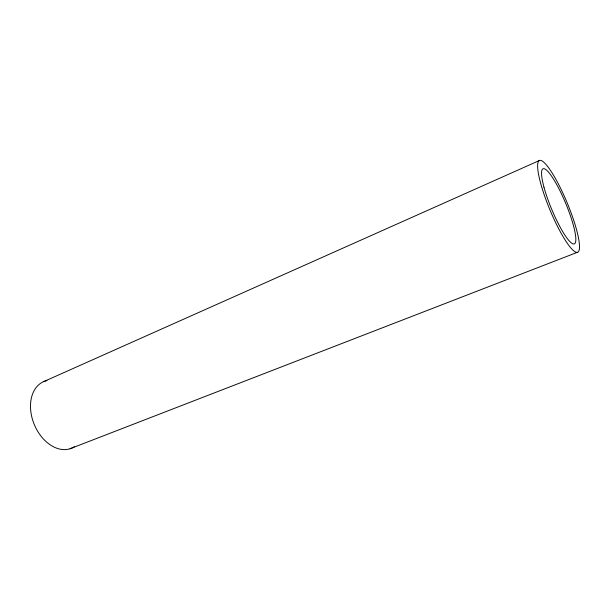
<?xml version="1.0" encoding="UTF-8"?>
<svg xmlns="http://www.w3.org/2000/svg" width="610" height="610" viewBox="0 0 610 610"><rect width="100%" height="100%" fill="white"/><g stroke="black" fill="none" stroke-linecap="round" stroke-linejoin="round"><path stroke-width="0.91" d="M43.92 381.517L539.621 160.415M70.028 448.762L577.212 252.38A49.707 9.302 67.4 0 0 557.494 182.26A49.707 9.302 67.4 0 0 540.978 184.456A49.707 9.302 67.4 0 0 577.212 252.38M74.344 446.741A36.089 25.3 67.4 0 1 34.267 424.522A36.089 25.3 67.4 0 1 46.962 380.587M543.967 187.171A40.71 7.617 67.4 0 0 573.674 244.008A40.71 7.617 67.4 0 0 558.44 187.758A40.71 7.617 67.4 0 0 543.967 187.171"/></g></svg>
